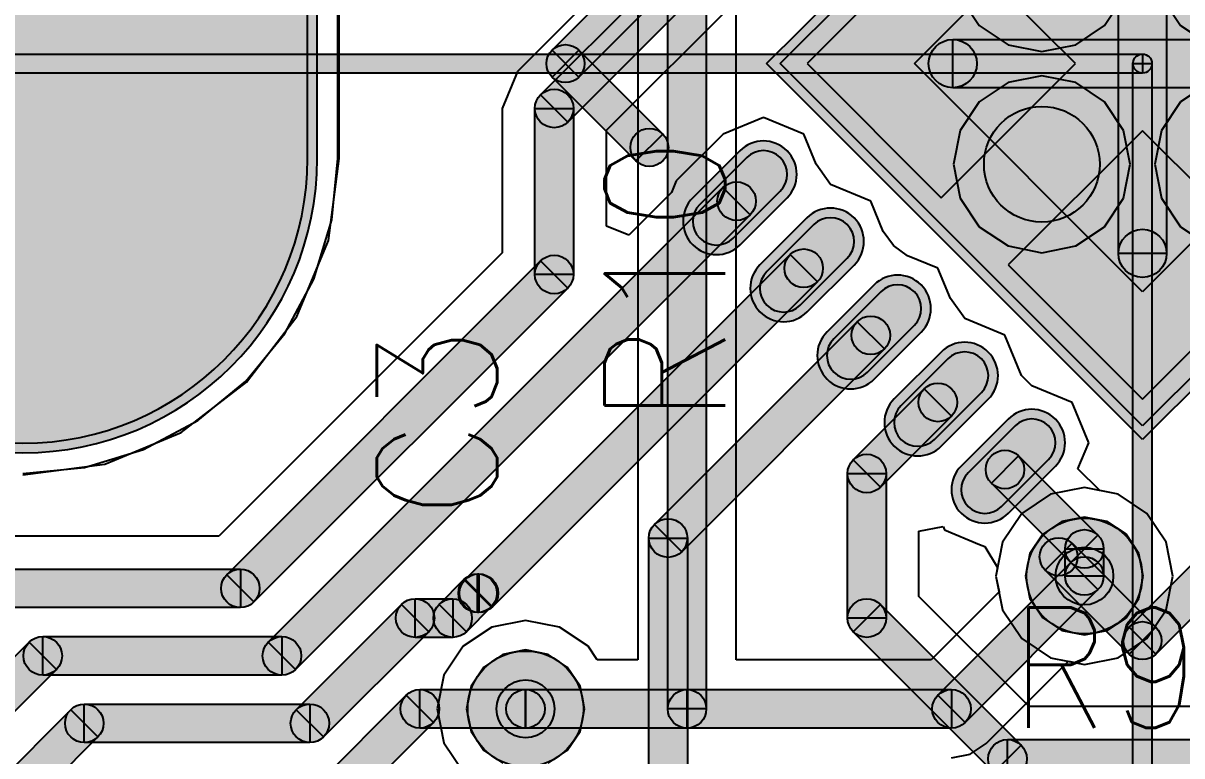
# Model space of a CAD drawing. Header units: millimetres. Extents: x -4 to 157, y -60 to 103.
# Drawn here: x 49.78 to 73.82, y 10.64 to 25.84 of the extents above; entities that cross this region are included whole.
import ezdxf

# ---------------------------------------------------------------- set-up
doc = ezdxf.new("R2010")
doc.units = ezdxf.units.MM
for name, color, linetype, true_color in [('BottomLayer', 5, 'Continuous', 0x0000ff), ('BottomOverlay', 7, 'Continuous', 0x999900), ('BottomPaste', 7, 'Continuous', 0x7f0000), ('BottomSolder', 6, 'Continuous', 0xff00ff), ('Mechanical18', 7, 'Continuous', 0x7f7f00), ('MidLayer1', 7, 'Continuous', 0x7f0000), ('MidLayer2', 7, 'Continuous', 0x3f7f00), ('MultiLayer', 7, 'Continuous', 0xc0c0c0), ('TopLayer', 1, 'Continuous', 0xff0000), ('TopSolder', 7, 'Continuous', 0x7f007f)]:
    doc.layers.add(name, color=color, linetype=linetype, true_color=true_color)
doc.styles.add('textstyle42', font='standard')
doc.styles.add('textstyle43', font='standard')
doc.styles.add('textstyle48', font='standard')

msp = doc.modelspace()

# ---------------------------------------------------------------- hatches: boundary and pattern name
at = {"layer": 'BottomLayer', "true_color": 0x0000ff}
h = msp.add_hatch(color=5, dxfattribs=at)
edge = h.paths.add_edge_path(flags=0)
edge.add_arc((49.772, 23.031), 5.906, 180, 360)
edge.add_line((55.677, 23.031), (55.677, 26.968))
edge.add_arc((49.772, 26.968), 5.906, 0, 180)
edge.add_line((43.866, 26.968), (43.866, 23.031))
for points in [[(80.516, 25), (73, 17.484), (65.484, 25), (73, 32.516)], [(61.078, 23.787), (60.512, 24.353), (64.296, 28.136), (64.862, 27.571)], [(61.195, 20.626), (60.395, 20.626), (60.395, 24.07), (61.195, 24.07)], [(55.429, 12.431), (54.863, 12.997), (64.296, 22.429), (64.862, 21.864)], [(59.513, 13.731), (58.947, 14.297), (65.688, 21.037), (66.254, 20.472)], [(54.566, 13.831), (54, 14.397), (60.512, 20.909), (61.078, 20.343)], [(63.44, 14.875), (62.875, 15.44), (67.08, 19.645), (67.645, 19.08)], [(67.562, 16.213), (66.997, 16.779), (68.472, 18.254), (69.037, 17.688)], [(69.864, 16.296), (70.429, 16.862), (72.077, 15.214), (71.511, 14.649)], [(67.68, 13.497), (66.88, 13.497), (66.88, 16.496), (67.68, 16.496)], [(63.557, 8.199), (62.757, 8.199), (62.757, 15.157), (63.557, 15.157)], [(72.194, 14.37), (71.394, 14.37), (71.394, 14.932), (72.194, 14.932)], [(49.321, 13.714), (49.321, 14.514), (54.283, 14.514), (54.283, 13.714)], [(58.972, 13.214), (58.406, 13.78), (58.923, 14.297), (59.489, 13.731)], [(59.206, 13.614), (59.206, 14.414), (59.23, 14.414), (59.23, 13.614)], [(56.009, 11.031), (55.443, 11.597), (57.626, 13.78), (58.192, 13.214)], [(57.909, 13.097), (57.909, 13.897), (58.689, 13.897), (58.689, 13.097)], [(66.997, 13.214), (67.562, 13.78), (70.482, 10.86), (69.916, 10.295)], [(47.667, 9.632), (47.101, 10.198), (49.9, 12.997), (50.466, 12.431)], [(50.183, 12.314), (50.183, 13.114), (55.146, 13.114), (55.146, 12.314)], [(55.861, 8.903), (55.295, 9.469), (57.723, 11.897), (58.289, 11.331)], [(58.006, 11.214), (58.006, 12.014), (60.2, 12.014), (60.2, 11.214)], [(49.267, 8.969), (48.701, 9.535), (50.763, 11.597), (51.329, 11.031)], [(51.046, 10.914), (51.046, 11.714), (55.726, 11.714), (55.726, 10.914)], [(70.199, 10.177), (70.199, 10.977), (80.464, 10.977), (80.464, 10.177)]]:
    msp.add_hatch(color=5, dxfattribs=at).paths.add_polyline_path(points, flags=0)
h = msp.add_hatch(color=5, dxfattribs=at)
edge = h.paths.add_edge_path(flags=0)
edge.add_arc((60.795, 24.07), 0.4, 0, 360)
h = msp.add_hatch(color=5, dxfattribs=at)
edge = h.paths.add_edge_path(flags=0)
edge.add_arc((60.795, 24.07), 0.4, 0, 360)
h = msp.add_hatch(color=5, dxfattribs=at)
edge = h.paths.add_edge_path(flags=0)
edge.add_arc((70.912, 22.912), 1.2, 0, 360)
h = msp.add_hatch(color=5, dxfattribs=at)
edge = h.paths.add_edge_path(flags=0)
edge.add_arc((65.136, 22.703), 0.492, 315, 495)
edge.add_line((64.788, 23.051), (63.813, 22.077))
edge.add_arc((64.161, 21.729), 0.492, 135, 315)
edge.add_line((64.509, 21.381), (65.484, 22.355))
h = msp.add_hatch(color=5, dxfattribs=at)
edge = h.paths.add_edge_path(flags=0)
edge.add_arc((64.579, 22.147), 0.4, 0, 360)
h = msp.add_hatch(color=5, dxfattribs=at)
edge = h.paths.add_edge_path(flags=0)
edge.add_arc((66.527, 21.311), 0.492, 315, 495)
edge.add_line((66.179, 21.659), (65.205, 20.685))
edge.add_arc((65.553, 20.337), 0.492, 135, 315)
edge.add_line((65.901, 19.989), (66.875, 20.963))
h = msp.add_hatch(color=5, dxfattribs=at)
edge = h.paths.add_edge_path(flags=0)
edge.add_arc((65.971, 20.755), 0.4, 0, 360)
h = msp.add_hatch(color=5, dxfattribs=at)
edge = h.paths.add_edge_path(flags=0)
edge.add_arc((60.795, 20.626), 0.4, 0, 360)
h = msp.add_hatch(color=5, dxfattribs=at)
edge = h.paths.add_edge_path(flags=0)
edge.add_arc((60.795, 20.626), 0.4, 0, 360)
h = msp.add_hatch(color=5, dxfattribs=at)
edge = h.paths.add_edge_path(flags=0)
edge.add_arc((67.919, 19.919), 0.492, 315, 495)
edge.add_line((67.571, 20.267), (66.597, 19.293))
edge.add_arc((66.945, 18.945), 0.492, 135, 315)
edge.add_line((67.293, 18.597), (68.267, 19.571))
h = msp.add_hatch(color=5, dxfattribs=at)
edge = h.paths.add_edge_path(flags=0)
edge.add_arc((67.363, 19.363), 0.4, 0, 360)
h = msp.add_hatch(color=5, dxfattribs=at)
edge = h.paths.add_edge_path(flags=0)
edge.add_arc((69.311, 18.527), 0.492, 315, 495)
edge.add_line((68.963, 18.875), (67.989, 17.901))
edge.add_arc((68.337, 17.553), 0.492, 135, 315)
edge.add_line((68.685, 17.205), (69.659, 18.18))
h = msp.add_hatch(color=5, dxfattribs=at)
edge = h.paths.add_edge_path(flags=0)
edge.add_arc((68.755, 17.971), 0.4, 0, 360)
h = msp.add_hatch(color=5, dxfattribs=at)
edge = h.paths.add_edge_path(flags=0)
edge.add_arc((70.703, 17.136), 0.492, 315, 495)
edge.add_line((70.355, 17.484), (69.381, 16.509))
edge.add_arc((69.729, 16.161), 0.492, 135, 315)
edge.add_line((70.077, 15.813), (71.051, 16.788))
h = msp.add_hatch(color=5, dxfattribs=at)
edge = h.paths.add_edge_path(flags=0)
edge.add_arc((67.28, 16.496), 0.4, 0, 360)
h = msp.add_hatch(color=5, dxfattribs=at)
edge = h.paths.add_edge_path(flags=0)
edge.add_arc((67.28, 16.496), 0.4, 0, 360)
h = msp.add_hatch(color=5, dxfattribs=at)
edge = h.paths.add_edge_path(flags=0)
edge.add_arc((70.147, 16.579), 0.4, 0, 360)
h = msp.add_hatch(color=5, dxfattribs=at)
edge = h.paths.add_edge_path(flags=0)
edge.add_arc((63.157, 15.157), 0.4, 0, 360)
h = msp.add_hatch(color=5, dxfattribs=at)
edge = h.paths.add_edge_path(flags=0)
edge.add_arc((63.157, 15.157), 0.4, 0, 360)
h = msp.add_hatch(color=5, dxfattribs=at)
edge = h.paths.add_edge_path(flags=0)
edge.add_arc((71.794, 14.37), 1.2, 0, 360)
h = msp.add_hatch(color=5, dxfattribs=at)
edge = h.paths.add_edge_path(flags=0)
edge.add_arc((71.794, 14.932), 0.4, 0, 360)
h = msp.add_hatch(color=5, dxfattribs=at)
edge = h.paths.add_edge_path(flags=0)
edge.add_arc((71.794, 14.932), 0.4, 0, 360)
h = msp.add_hatch(color=5, dxfattribs=at)
edge = h.paths.add_edge_path(flags=0)
edge.add_arc((71.794, 14.37), 0.4, 0, 360)
h = msp.add_hatch(color=5, dxfattribs=at)
edge = h.paths.add_edge_path(flags=0)
edge.add_arc((54.283, 14.114), 0.4, 0, 360)
h = msp.add_hatch(color=5, dxfattribs=at)
edge = h.paths.add_edge_path(flags=0)
edge.add_arc((54.283, 14.114), 0.4, 0, 360)
h = msp.add_hatch(color=5, dxfattribs=at)
edge = h.paths.add_edge_path(flags=0)
edge.add_arc((59.206, 14.014), 0.4, 0, 360)
h = msp.add_hatch(color=5, dxfattribs=at)
edge = h.paths.add_edge_path(flags=0)
edge.add_arc((59.206, 14.014), 0.4, 0, 360)
h = msp.add_hatch(color=5, dxfattribs=at)
edge = h.paths.add_edge_path(flags=0)
edge.add_arc((59.23, 14.014), 0.4, 0, 360)
h = msp.add_hatch(color=5, dxfattribs=at)
edge = h.paths.add_edge_path(flags=0)
edge.add_arc((59.23, 14.014), 0.4, 0, 360)
h = msp.add_hatch(color=5, dxfattribs=at)
edge = h.paths.add_edge_path(flags=0)
edge.add_arc((57.909, 13.497), 0.4, 0, 360)
h = msp.add_hatch(color=5, dxfattribs=at)
edge = h.paths.add_edge_path(flags=0)
edge.add_arc((57.909, 13.497), 0.4, 0, 360)
h = msp.add_hatch(color=5, dxfattribs=at)
edge = h.paths.add_edge_path(flags=0)
edge.add_arc((58.689, 13.497), 0.4, 0, 360)
h = msp.add_hatch(color=5, dxfattribs=at)
edge = h.paths.add_edge_path(flags=0)
edge.add_arc((58.689, 13.497), 0.4, 0, 360)
h = msp.add_hatch(color=5, dxfattribs=at)
edge = h.paths.add_edge_path(flags=0)
edge.add_arc((67.28, 13.497), 0.4, 0, 360)
h = msp.add_hatch(color=5, dxfattribs=at)
edge = h.paths.add_edge_path(flags=0)
edge.add_arc((67.28, 13.497), 0.4, 0, 360)
h = msp.add_hatch(color=5, dxfattribs=at)
edge = h.paths.add_edge_path(flags=0)
edge.add_arc((50.183, 12.714), 0.4, 0, 360)
h = msp.add_hatch(color=5, dxfattribs=at)
edge = h.paths.add_edge_path(flags=0)
edge.add_arc((50.183, 12.714), 0.4, 0, 360)
h = msp.add_hatch(color=5, dxfattribs=at)
edge = h.paths.add_edge_path(flags=0)
edge.add_arc((55.146, 12.714), 0.4, 0, 360)
h = msp.add_hatch(color=5, dxfattribs=at)
edge = h.paths.add_edge_path(flags=0)
edge.add_arc((55.146, 12.714), 0.4, 0, 360)
h = msp.add_hatch(color=5, dxfattribs=at)
edge = h.paths.add_edge_path(flags=0)
edge.add_arc((60.2, 11.614), 1.2, 0, 360)
h = msp.add_hatch(color=5, dxfattribs=at)
edge = h.paths.add_edge_path(flags=0)
edge.add_arc((58.006, 11.614), 0.4, 0, 360)
h = msp.add_hatch(color=5, dxfattribs=at)
edge = h.paths.add_edge_path(flags=0)
edge.add_arc((58.006, 11.614), 0.4, 0, 360)
h = msp.add_hatch(color=5, dxfattribs=at)
edge = h.paths.add_edge_path(flags=0)
edge.add_arc((60.2, 11.614), 0.4, 0, 360)
h = msp.add_hatch(color=5, dxfattribs=at)
edge = h.paths.add_edge_path(flags=0)
edge.add_arc((51.046, 11.314), 0.4, 0, 360)
h = msp.add_hatch(color=5, dxfattribs=at)
edge = h.paths.add_edge_path(flags=0)
edge.add_arc((51.046, 11.314), 0.4, 0, 360)
h = msp.add_hatch(color=5, dxfattribs=at)
edge = h.paths.add_edge_path(flags=0)
edge.add_arc((55.726, 11.314), 0.4, 0, 360)
h = msp.add_hatch(color=5, dxfattribs=at)
edge = h.paths.add_edge_path(flags=0)
edge.add_arc((55.726, 11.314), 0.4, 0, 360)
h = msp.add_hatch(color=5, dxfattribs=at)
edge = h.paths.add_edge_path(flags=0)
edge.add_arc((70.199, 10.577), 0.4, 0, 360)
h = msp.add_hatch(color=5, dxfattribs=at)
edge = h.paths.add_edge_path(flags=0)
edge.add_arc((70.199, 10.577), 0.4, 0, 360)
at = {"layer": 'BottomOverlay', "true_color": 0x999900}
for points in [[(61.308, 24.722), (60.751, 25.278), (62.491, 27.018), (63.048, 26.462)], [(60.751, 24.722), (61.308, 25.278), (63.048, 23.538), (62.491, 22.982)], [(70.982, 14.491), (71.538, 15.048), (73.278, 13.308), (72.722, 12.751)], [(73.278, 12.751), (72.722, 13.308), (74.462, 15.048), (75.018, 14.491)]]:
    msp.add_hatch(color=54, dxfattribs=at).paths.add_polyline_path(points, flags=0)
h = msp.add_hatch(color=54, dxfattribs=at)
edge = h.paths.add_edge_path(flags=0)
edge.add_arc((61.029, 25), 0.394, 0, 360)
h = msp.add_hatch(color=54, dxfattribs=at)
edge = h.paths.add_edge_path(flags=0)
edge.add_arc((61.029, 25), 0.394, 0, 360)
h = msp.add_hatch(color=54, dxfattribs=at)
edge = h.paths.add_edge_path(flags=0)
edge.add_arc((62.769, 23.26), 0.394, 0, 360)
h = msp.add_hatch(color=54, dxfattribs=at)
edge = h.paths.add_edge_path(flags=0)
edge.add_arc((71.26, 14.769), 0.394, 0, 360)
h = msp.add_hatch(color=54, dxfattribs=at)
edge = h.paths.add_edge_path(flags=0)
edge.add_arc((73, 13.029), 0.394, 0, 360)
h = msp.add_hatch(color=54, dxfattribs=at)
edge = h.paths.add_edge_path(flags=0)
edge.add_arc((73, 13.029), 0.394, 0, 360)
at = {"layer": 'BottomPaste', "true_color": 0x7f0000}
for points in [[(77.733, 25), (73, 20.267), (68.267, 25), (73, 29.733)], [(66.04, 25), (68.824, 22.216), (71.608, 25), (68.824, 27.784)], [(73, 18.041), (75.784, 20.824), (73, 23.608), (70.216, 20.824)]]:
    msp.add_hatch(color=16, dxfattribs=at).paths.add_polyline_path(points, flags=0)
h = msp.add_hatch(color=16, dxfattribs=at)
edge = h.paths.add_edge_path(flags=0)
edge.add_arc((65.136, 22.703), 0.492, 315, 495)
edge.add_line((64.788, 23.051), (63.813, 22.077))
edge.add_arc((64.161, 21.729), 0.492, 135, 315)
edge.add_line((64.509, 21.381), (65.484, 22.355))
h = msp.add_hatch(color=16, dxfattribs=at)
edge = h.paths.add_edge_path(flags=0)
edge.add_arc((66.527, 21.311), 0.492, 315, 495)
edge.add_line((66.179, 21.659), (65.205, 20.685))
edge.add_arc((65.553, 20.337), 0.492, 135, 315)
edge.add_line((65.901, 19.989), (66.875, 20.963))
h = msp.add_hatch(color=16, dxfattribs=at)
edge = h.paths.add_edge_path(flags=0)
edge.add_arc((67.919, 19.919), 0.492, 315, 495)
edge.add_line((67.571, 20.267), (66.597, 19.293))
edge.add_arc((66.945, 18.945), 0.492, 135, 315)
edge.add_line((67.293, 18.597), (68.267, 19.571))
h = msp.add_hatch(color=16, dxfattribs=at)
edge = h.paths.add_edge_path(flags=0)
edge.add_arc((69.311, 18.527), 0.492, 315, 495)
edge.add_line((68.963, 18.875), (67.989, 17.901))
edge.add_arc((68.337, 17.553), 0.492, 135, 315)
edge.add_line((68.685, 17.205), (69.659, 18.18))
h = msp.add_hatch(color=16, dxfattribs=at)
edge = h.paths.add_edge_path(flags=0)
edge.add_arc((70.703, 17.136), 0.492, 315, 495)
edge.add_line((70.355, 17.484), (69.381, 16.509))
edge.add_arc((69.729, 16.161), 0.492, 135, 315)
edge.add_line((70.077, 15.813), (71.051, 16.788))
at = {"layer": 'BottomSolder', "true_color": 0xff00ff}
h = msp.add_hatch(color=6, dxfattribs=at)
edge = h.paths.add_edge_path(flags=0)
edge.add_arc((49.772, 23.031), 6.106, 180, 360)
edge.add_line((55.877, 23.031), (55.877, 26.968))
edge.add_arc((49.772, 26.968), 6.106, 0, 180)
edge.add_line((43.666, 26.968), (43.666, 23.031))
msp.add_hatch(color=6, dxfattribs=at).paths.add_polyline_path([(80.799, 25), (73, 17.201), (65.201, 25), (73, 32.799)], flags=0)
h = msp.add_hatch(color=6, dxfattribs=at)
edge = h.paths.add_edge_path(flags=0)
edge.add_arc((65.136, 22.703), 0.692, 315, 495)
edge.add_line((64.646, 23.193), (63.672, 22.218))
edge.add_arc((64.161, 21.729), 0.692, 135, 315)
edge.add_line((64.651, 21.24), (65.625, 22.214))
h = msp.add_hatch(color=6, dxfattribs=at)
edge = h.paths.add_edge_path(flags=0)
edge.add_arc((66.527, 21.311), 0.692, 315, 495)
edge.add_line((66.038, 21.801), (65.064, 20.826))
edge.add_arc((65.553, 20.337), 0.692, 135, 315)
edge.add_line((66.043, 19.848), (67.017, 20.822))
h = msp.add_hatch(color=6, dxfattribs=at)
edge = h.paths.add_edge_path(flags=0)
edge.add_arc((67.919, 19.919), 0.692, 315, 495)
edge.add_line((67.43, 20.409), (66.456, 19.434))
edge.add_arc((66.945, 18.945), 0.692, 135, 315)
edge.add_line((67.434, 18.456), (68.409, 19.43))
h = msp.add_hatch(color=6, dxfattribs=at)
edge = h.paths.add_edge_path(flags=0)
edge.add_arc((69.311, 18.527), 0.692, 315, 495)
edge.add_line((68.822, 19.017), (67.848, 18.043))
edge.add_arc((68.337, 17.553), 0.692, 135, 315)
edge.add_line((68.826, 17.064), (69.801, 18.038))
h = msp.add_hatch(color=6, dxfattribs=at)
edge = h.paths.add_edge_path(flags=0)
edge.add_arc((70.703, 17.136), 0.692, 315, 495)
edge.add_line((70.214, 17.625), (69.24, 16.651))
edge.add_arc((69.729, 16.161), 0.692, 135, 315)
edge.add_line((70.218, 15.672), (71.193, 16.646))
at = {"layer": 'Mechanical18', "true_color": 0x7f7f00}
for points in [[(73.5, 21.063), (72.5, 21.063), (72.5, 28.937), (73.5, 28.937)], [(69.063, 24.5), (69.063, 25.5), (76.937, 25.5), (76.937, 24.5)], [(10.583, 24.803), (10.583, 25.197), (73, 25.197), (73, 24.803)], [(73.197, -37.811), (72.803, -37.811), (72.803, 25), (73.197, 25)]]:
    msp.add_hatch(color=56, dxfattribs=at).paths.add_polyline_path(points, flags=0)
h = msp.add_hatch(color=56, dxfattribs=at)
edge = h.paths.add_edge_path(flags=0)
edge.add_arc((69.063, 25), 0.5, 0, 360)
h = msp.add_hatch(color=56, dxfattribs=at)
edge = h.paths.add_edge_path(flags=0)
edge.add_arc((73, 25), 0.197, 0, 360)
h = msp.add_hatch(color=56, dxfattribs=at)
edge = h.paths.add_edge_path(flags=0)
edge.add_arc((73, 25), 0.197, 0, 360)
h = msp.add_hatch(color=56, dxfattribs=at)
edge = h.paths.add_edge_path(flags=0)
edge.add_arc((73, 21.063), 0.5, 0, 360)
at = {"layer": 'MidLayer1', "true_color": 0x7f0000}
h = msp.add_hatch(color=16, dxfattribs=at)
edge = h.paths.add_edge_path(flags=0)
edge.add_arc((49.772, 23.031), 5.906, 180, 360)
edge.add_line((55.677, 23.031), (55.677, 26.968))
edge.add_arc((49.772, 26.968), 5.906, 0, 180)
edge.add_line((43.866, 26.968), (43.866, 23.031))
h = msp.add_hatch(color=16, dxfattribs=at)
edge = h.paths.add_edge_path(flags=0)
edge.add_arc((70.912, 22.912), 1.2, 0, 360)
h = msp.add_hatch(color=16, dxfattribs=at)
edge = h.paths.add_edge_path(flags=0)
edge.add_arc((71.794, 14.37), 0.6, 0, 360)
h = msp.add_hatch(color=16, dxfattribs=at)
edge = h.paths.add_edge_path(flags=0)
edge.add_arc((60.2, 11.614), 0.6, 0, 360)
at = {"layer": 'MidLayer2', "true_color": 0x3f7f00}
h = msp.add_hatch(color=76, dxfattribs=at)
edge = h.paths.add_edge_path(flags=0)
edge.add_arc((49.772, 23.031), 5.906, 180, 360)
edge.add_line((55.677, 23.031), (55.677, 26.968))
edge.add_arc((49.772, 26.968), 5.906, 0, 180)
edge.add_line((43.866, 26.968), (43.866, 23.031))
h = msp.add_hatch(color=76, dxfattribs=at)
edge = h.paths.add_edge_path(flags=0)
edge.add_arc((70.912, 22.912), 1.2, 0, 360)
h = msp.add_hatch(color=76, dxfattribs=at)
edge = h.paths.add_edge_path(flags=0)
edge.add_arc((71.794, 14.37), 0.6, 0, 360)
h = msp.add_hatch(color=76, dxfattribs=at)
edge = h.paths.add_edge_path(flags=0)
edge.add_arc((60.2, 11.614), 0.6, 0, 360)
at = {"layer": 'MultiLayer', "true_color": 0xc0c0c0}
h = msp.add_hatch(color=9, dxfattribs=at)
edge = h.paths.add_edge_path(flags=0)
edge.add_arc((49.772, 23.031), 5.906, 180, 360)
edge.add_line((55.677, 23.031), (55.677, 26.968))
edge.add_arc((49.772, 26.968), 5.906, 0, 180)
edge.add_line((43.866, 26.968), (43.866, 23.031))
at = {"layer": 'TopLayer', "true_color": 0xff0000}
for points in [[(63.951, 11.614), (63.151, 11.614), (63.151, 42.4), (63.951, 42.4)], [(69.321, 11.331), (68.755, 11.897), (71.511, 14.653), (72.077, 14.087)], [(60.2, 11.214), (60.2, 12.014), (63.551, 12.014), (63.551, 11.214)], [(63.551, 11.214), (63.551, 12.014), (69.038, 12.014), (69.038, 11.214)]]:
    msp.add_hatch(color=1, dxfattribs=at).paths.add_polyline_path(points, flags=0)
h = msp.add_hatch(color=1, dxfattribs=at)
edge = h.paths.add_edge_path(flags=0)
edge.add_arc((49.772, 23.031), 5.906, 180, 360)
edge.add_line((55.677, 23.031), (55.677, 26.968))
edge.add_arc((49.772, 26.968), 5.906, 0, 180)
edge.add_line((43.866, 26.968), (43.866, 23.031))
h = msp.add_hatch(color=1, dxfattribs=at)
edge = h.paths.add_edge_path(flags=0)
edge.add_arc((70.912, 22.912), 1.2, 0, 360)
h = msp.add_hatch(color=1, dxfattribs=at)
edge = h.paths.add_edge_path(flags=0)
edge.add_arc((71.794, 14.37), 1.2, 0, 360)
h = msp.add_hatch(color=1, dxfattribs=at)
edge = h.paths.add_edge_path(flags=0)
edge.add_arc((71.794, 14.37), 0.4, 0, 360)
h = msp.add_hatch(color=1, dxfattribs=at)
edge = h.paths.add_edge_path(flags=0)
edge.add_arc((60.2, 11.614), 1.2, 0, 360)
h = msp.add_hatch(color=1, dxfattribs=at)
edge = h.paths.add_edge_path(flags=0)
edge.add_arc((60.2, 11.614), 0.4, 0, 360)
h = msp.add_hatch(color=1, dxfattribs=at)
edge = h.paths.add_edge_path(flags=0)
edge.add_arc((63.551, 11.614), 0.4, 0, 360)
h = msp.add_hatch(color=1, dxfattribs=at)
edge = h.paths.add_edge_path(flags=0)
edge.add_arc((63.551, 11.614), 0.4, 0, 360)
h = msp.add_hatch(color=1, dxfattribs=at)
edge = h.paths.add_edge_path(flags=0)
edge.add_arc((63.551, 11.614), 0.4, 0, 360)
h = msp.add_hatch(color=1, dxfattribs=at)
edge = h.paths.add_edge_path(flags=0)
edge.add_arc((69.038, 11.614), 0.4, 0, 360)
h = msp.add_hatch(color=1, dxfattribs=at)
edge = h.paths.add_edge_path(flags=0)
edge.add_arc((69.038, 11.614), 0.4, 0, 360)
at = {"layer": 'TopSolder', "true_color": 0x7f007f}
h = msp.add_hatch(color=216, dxfattribs=at)
edge = h.paths.add_edge_path(flags=0)
edge.add_arc((49.772, 23.031), 6.106, 180, 360)
edge.add_line((55.877, 23.031), (55.877, 26.968))
edge.add_arc((49.772, 26.968), 6.106, 0, 180)
edge.add_line((43.666, 26.968), (43.666, 23.031))

# ---------------------------------------------------------------- linework, layer by layer
at = {"layer": 'BottomLayer', "color": 5, "true_color": 0x0000ff}
for p, q in [((65.484, 25), (73, 32.516)), ((60.512, 24.353), (64.296, 28.136)), ((64.862, 27.571), (61.078, 23.787)), ((55.677, 23.031), (55.677, 26.968)), ((73, 17.484), (65.484, 25)), ((80.516, 25), (73, 17.484)), ((61.078, 23.787), (60.512, 24.353)), ((60.395, 20.626), (60.395, 24.07)), ((60.395, 24.07), (61.195, 24.07)), ((61.195, 24.07), (61.195, 20.626)), ((64.788, 23.051), (63.813, 22.077)), ((54.863, 12.997), (64.296, 22.429)), ((64.296, 22.429), (64.862, 21.864)), ((64.509, 21.381), (65.484, 22.355)), ((64.862, 21.864), (55.429, 12.431)), ((66.179, 21.659), (65.205, 20.685)), ((58.947, 14.297), (65.688, 21.037)), ((65.688, 21.037), (66.254, 20.472)), ((65.901, 19.989), (66.875, 20.963)), ((54, 14.397), (60.512, 20.909)), ((60.512, 20.909), (61.078, 20.343)), ((66.254, 20.472), (59.513, 13.731)), ((61.195, 20.626), (60.395, 20.626)), ((61.078, 20.343), (54.566, 13.831)), ((67.571, 20.267), (66.597, 19.293)), ((62.875, 15.44), (67.08, 19.645)), ((67.08, 19.645), (67.645, 19.08)), ((67.293, 18.597), (68.267, 19.571)), ((67.645, 19.08), (63.44, 14.875)), ((68.963, 18.875), (67.989, 17.901)), ((66.997, 16.779), (68.472, 18.254)), ((68.472, 18.254), (69.037, 17.688)), ((68.685, 17.205), (69.659, 18.18)), ((69.037, 17.688), (67.562, 16.213)), ((70.355, 17.484), (69.381, 16.509)), ((69.864, 16.296), (70.429, 16.862)), ((70.429, 16.862), (72.077, 15.214)), ((67.562, 16.213), (66.997, 16.779)), ((70.077, 15.813), (71.051, 16.788)), ((66.88, 13.497), (66.88, 16.496)), ((66.88, 16.496), (67.68, 16.496)), ((67.68, 16.496), (67.68, 13.497)), ((71.511, 14.649), (69.864, 16.296)), ((63.44, 14.875), (62.875, 15.44)), ((62.757, 8.199), (62.757, 15.157)), ((62.757, 15.157), (63.557, 15.157)), ((63.557, 15.157), (63.557, 8.199)), ((72.077, 15.214), (71.511, 14.649)), ((71.394, 14.37), (71.394, 14.932)), ((71.394, 14.932), (72.194, 14.932)), ((72.194, 14.932), (72.194, 14.37)), ((49.321, 14.514), (54.283, 14.514)), ((54.283, 14.514), (54.283, 13.714)), ((54.566, 13.831), (54, 14.397)), ((58.406, 13.78), (58.923, 14.297)), ((58.923, 14.297), (59.489, 13.731)), ((59.513, 13.731), (58.947, 14.297)), ((59.206, 13.614), (59.206, 14.414)), ((59.206, 14.414), (59.23, 14.414)), ((59.23, 14.414), (59.23, 13.614)), ((72.194, 14.37), (71.394, 14.37)), ((54.283, 13.714), (49.321, 13.714)), ((55.443, 11.597), (57.626, 13.78)), ((57.626, 13.78), (58.192, 13.214)), ((57.909, 13.097), (57.909, 13.897)), ((57.909, 13.897), (58.689, 13.897)), ((58.972, 13.214), (58.406, 13.78)), ((58.689, 13.897), (58.689, 13.097)), ((59.489, 13.731), (58.972, 13.214)), ((66.997, 13.214), (67.562, 13.78)), ((67.562, 13.78), (70.482, 10.86)), ((59.23, 13.614), (59.206, 13.614)), ((67.68, 13.497), (66.88, 13.497)), ((47.101, 10.198), (49.9, 12.997)), ((49.9, 12.997), (50.466, 12.431)), ((50.183, 12.314), (50.183, 13.114)), ((50.183, 13.114), (55.146, 13.114)), ((55.429, 12.431), (54.863, 12.997)), ((55.146, 13.114), (55.146, 12.314)), ((58.192, 13.214), (56.009, 11.031)), ((58.689, 13.097), (57.909, 13.097)), ((69.916, 10.295), (66.997, 13.214)), ((50.466, 12.431), (47.667, 9.632)), ((55.146, 12.314), (50.183, 12.314)), ((55.295, 9.469), (57.723, 11.897)), ((57.723, 11.897), (58.289, 11.331)), ((58.006, 11.214), (58.006, 12.014)), ((58.006, 12.014), (60.2, 12.014)), ((60.2, 12.014), (60.2, 11.214)), ((48.701, 9.535), (50.763, 11.597)), ((50.763, 11.597), (51.329, 11.031)), ((51.046, 10.914), (51.046, 11.714)), ((51.046, 11.714), (55.726, 11.714)), ((56.009, 11.031), (55.443, 11.597)), ((55.726, 11.714), (55.726, 10.914)), ((58.289, 11.331), (55.861, 8.903)), ((60.2, 11.214), (58.006, 11.214)), ((51.329, 11.031), (49.267, 8.969)), ((55.726, 10.914), (51.046, 10.914)), ((70.482, 10.86), (69.916, 10.295)), ((70.199, 10.177), (70.199, 10.977)), ((70.199, 10.977), (80.464, 10.977))]:
    msp.add_line(p, q, dxfattribs=at)
at = {"layer": 'BottomLayer'}
for p, q in [((63.122, 27.927), (60.03, 24.835)), ((56.333, 23.031), (56.333, 26.968)), ((61.878, 23.622), (64.595, 26.339)), ((60.03, 24.835), (59.713, 24.07)), ((59.713, 24.07), (59.713, 24.07)), ((59.713, 24.07), (59.713, 21.074)), ((65.136, 23.885), (64.3, 23.539)), ((65.971, 23.539), (65.136, 23.885)), ((61.878, 21.629), (61.878, 23.622)), ((64.3, 23.539), (63.325, 22.565)), ((66.231, 22.912), (65.971, 23.539)), ((56.11, 21.333), (56.333, 23.031)), ((66.527, 22.493), (66.231, 22.912)), ((63.325, 22.565), (63.226, 22.324)), ((67.363, 22.147), (66.527, 22.493)), ((63.226, 22.324), (62.34, 21.438)), ((67.623, 21.52), (67.363, 22.147)), ((62.34, 21.438), (61.878, 21.629)), ((67.832, 21.224), (67.623, 21.52)), ((55.454, 19.751), (56.11, 21.333)), ((68.128, 21.015), (67.832, 21.224)), ((59.713, 21.074), (53.835, 15.196)), ((68.755, 20.755), (68.128, 21.015)), ((69.015, 20.128), (68.755, 20.755)), ((69.311, 19.71), (69.015, 20.128)), ((54.411, 18.392), (55.454, 19.751)), ((70.147, 19.363), (69.311, 19.71)), ((70.493, 18.527), (70.147, 19.363)), ((70.703, 18.318), (70.493, 18.527)), ((53.052, 17.349), (54.411, 18.392)), ((71.539, 17.971), (70.703, 18.318)), ((71.885, 17.136), (71.539, 17.971)), ((51.47, 16.693), (53.052, 17.349)), ((71.661, 16.595), (71.885, 17.136)), ((49.772, 16.47), (51.47, 16.693)), ((72.114, 16.142), (71.661, 16.595)), ((72.496, 16.066), (72.114, 16.142)), ((73.091, 15.668), (72.496, 16.066)), ((73.489, 15.072), (73.091, 15.668)), ((68.362, 15.301), (68.862, 15.4)), ((68.862, 15.4), (68.893, 15.325)), ((53.835, 15.196), (49.321, 15.196)), ((68.362, 13.945), (68.362, 15.301)), ((68.893, 15.325), (69.618, 15.025)), ((69.618, 15.025), (69.729, 14.979)), ((69.729, 14.979), (69.994, 14.548)), ((73.629, 14.37), (73.489, 15.072)), ((69.994, 14.548), (69.958, 14.37)), ((69.958, 14.37), (70.098, 13.668)), ((73.489, 13.668), (73.629, 14.37)), ((70.648, 11.66), (68.362, 13.945)), ((70.098, 13.668), (70.496, 13.072)), ((73.091, 13.072), (73.489, 13.668)), ((70.496, 13.072), (71.091, 12.675)), ((72.496, 12.675), (73.091, 13.072)), ((71.091, 12.675), (71.794, 12.535)), ((71.794, 12.535), (72.496, 12.675)), ((80.464, 11.66), (70.648, 11.66))]:
    msp.add_line(p, q, dxfattribs=at)
for centre in [(60.795, 24.07), (60.795, 24.07), (64.579, 22.147), (65.971, 20.755), (60.795, 20.626), (60.795, 20.626), (67.363, 19.363), (68.755, 17.971), (67.28, 16.496), (67.28, 16.496), (70.147, 16.579), (63.157, 15.157), (63.157, 15.157), (71.794, 14.932), (71.794, 14.932), (71.794, 14.37), (54.283, 14.114), (54.283, 14.114), (59.206, 14.014), (59.206, 14.014), (59.23, 14.014), (59.23, 14.014), (57.909, 13.497), (57.909, 13.497), (58.689, 13.497), (58.689, 13.497), (67.28, 13.497), (67.28, 13.497), (50.183, 12.714), (50.183, 12.714), (55.146, 12.714), (55.146, 12.714), (58.006, 11.614), (58.006, 11.614), (60.2, 11.614), (51.046, 11.314), (51.046, 11.314), (55.726, 11.314), (55.726, 11.314), (70.199, 10.577), (70.199, 10.577)]:
    msp.add_circle(centre, 0.4, dxfattribs=at)
at = {"layer": 'BottomLayer', "color": 5, "true_color": 0x0000ff}
for centre in [(70.912, 22.912), (71.794, 14.37), (60.2, 11.614)]:
    msp.add_circle(centre, 1.2, dxfattribs=at)
for centre, radius, start, end in [((65.136, 22.703), 0.492, 315, 135), ((49.772, 23.031), 5.906, 180, 0), ((64.161, 21.729), 0.492, 135, 315), ((66.527, 21.311), 0.492, 315, 135), ((65.553, 20.337), 0.492, 135, 315), ((67.919, 19.919), 0.492, 315, 135), ((66.945, 18.945), 0.492, 135, 315), ((69.311, 18.527), 0.492, 315, 135), ((68.337, 17.553), 0.492, 135, 315), ((70.703, 17.136), 0.492, 315, 135), ((69.729, 16.161), 0.492, 135, 315)]:
    msp.add_arc(centre, radius, start, end, dxfattribs=at)
at = {"layer": 'BottomOverlay', "color": 54, "true_color": 0x999900}
for p, q in [((60.751, 25.278), (62.491, 27.018)), ((63.048, 26.462), (61.308, 24.722)), ((61.308, 24.722), (60.751, 25.278)), ((60.751, 24.722), (61.308, 25.278)), ((61.308, 25.278), (63.048, 23.538)), ((62.491, 22.982), (60.751, 24.722)), ((63.048, 23.538), (62.491, 22.982)), ((70.982, 14.491), (71.538, 15.048)), ((71.538, 15.048), (73.278, 13.308)), ((72.722, 13.308), (74.462, 15.048)), ((72.722, 12.751), (70.982, 14.491)), ((75.018, 14.491), (73.278, 12.751)), ((73.278, 13.308), (72.722, 12.751)), ((73.278, 12.751), (72.722, 13.308))]:
    msp.add_line(p, q, dxfattribs=at)
at = {"layer": 'BottomOverlay'}
for centre in [(61.029, 25), (61.029, 25), (62.769, 23.26), (71.26, 14.769), (73, 13.029), (73, 13.029)]:
    msp.add_circle(centre, 0.394, dxfattribs=at)
at = {"layer": 'BottomPaste', "color": 16, "true_color": 0x7f0000}
for p, q in [((68.267, 25), (73, 29.733)), ((68.824, 27.784), (66.04, 25)), ((71.608, 25), (68.824, 27.784)), ((66.04, 25), (68.824, 22.216)), ((73, 20.267), (68.267, 25)), ((68.824, 22.216), (71.608, 25)), ((77.733, 25), (73, 20.267)), ((73, 23.608), (70.216, 20.824)), ((75.784, 20.824), (73, 23.608)), ((64.788, 23.051), (63.813, 22.077)), ((64.509, 21.381), (65.484, 22.355)), ((66.179, 21.659), (65.205, 20.685)), ((65.901, 19.989), (66.875, 20.963)), ((70.216, 20.824), (73, 18.041)), ((73, 18.041), (75.784, 20.824)), ((67.571, 20.267), (66.597, 19.293)), ((67.293, 18.597), (68.267, 19.571)), ((68.963, 18.875), (67.989, 17.901)), ((68.685, 17.205), (69.659, 18.18)), ((70.355, 17.484), (69.381, 16.509)), ((70.077, 15.813), (71.051, 16.788))]:
    msp.add_line(p, q, dxfattribs=at)
for centre, start, end in [((65.136, 22.703), 315, 135), ((64.161, 21.729), 135, 315), ((66.527, 21.311), 315, 135), ((65.553, 20.337), 135, 315), ((67.919, 19.919), 315, 135), ((66.945, 18.945), 135, 315), ((69.311, 18.527), 315, 135), ((68.337, 17.553), 135, 315), ((70.703, 17.136), 315, 135), ((69.729, 16.161), 135, 315)]:
    msp.add_arc(centre, 0.492, start, end, dxfattribs=at)
at = {"layer": 'BottomSolder', "color": 6, "true_color": 0xff00ff}
for p, q in [((65.201, 25), (73, 32.799)), ((55.877, 23.031), (55.877, 26.968)), ((73, 17.201), (65.201, 25)), ((80.799, 25), (73, 17.201)), ((64.646, 23.193), (63.672, 22.218)), ((64.651, 21.24), (65.625, 22.214)), ((66.038, 21.801), (65.064, 20.826)), ((66.043, 19.848), (67.017, 20.822)), ((67.43, 20.409), (66.456, 19.434)), ((67.434, 18.456), (68.409, 19.43)), ((68.822, 19.017), (67.848, 18.043)), ((68.826, 17.064), (69.801, 18.038)), ((70.214, 17.625), (69.24, 16.651)), ((70.218, 15.672), (71.193, 16.646))]:
    msp.add_line(p, q, dxfattribs=at)
for centre, radius, start, end in [((65.136, 22.703), 0.692, 315, 135), ((49.772, 23.031), 6.106, 180, 0), ((64.161, 21.729), 0.692, 135, 315), ((66.527, 21.311), 0.692, 315, 135), ((65.553, 20.337), 0.692, 135, 315), ((67.919, 19.919), 0.692, 315, 135), ((66.945, 18.945), 0.692, 135, 315), ((69.311, 18.527), 0.692, 315, 135), ((68.337, 17.553), 0.692, 135, 315), ((70.703, 17.136), 0.692, 315, 135), ((69.729, 16.161), 0.692, 135, 315)]:
    msp.add_arc(centre, radius, start, end, dxfattribs=at)
at = {"layer": 'Mechanical18', "color": 56, "true_color": 0x7f7f00}
for p, q in [((72.5, 21.063), (72.5, 28.937)), ((73.5, 28.937), (73.5, 21.063)), ((69.063, 24.5), (69.063, 25.5)), ((69.063, 25.5), (76.937, 25.5)), ((10.583, 25.197), (73, 25.197)), ((73, 25.197), (73, 24.803)), ((73, 24.803), (10.583, 24.803)), ((72.803, -37.811), (72.803, 25)), ((72.803, 25), (73.197, 25)), ((73.197, 25), (73.197, -37.811)), ((76.937, 24.5), (69.063, 24.5)), ((73.5, 21.063), (72.5, 21.063))]:
    msp.add_line(p, q, dxfattribs=at)
at = {"layer": 'Mechanical18'}
for centre, radius in [((69.063, 25), 0.5), ((73, 25), 0.197), ((73, 25), 0.197), ((73, 21.063), 0.5)]:
    msp.add_circle(centre, radius, dxfattribs=at)
at = {"layer": 'MidLayer1', "color": 16, "true_color": 0x7f0000}
msp.add_line((55.677, 23.031), (55.677, 26.968), dxfattribs=at)
at = {"layer": 'MidLayer1'}
for p, q in [((56.309, 23.031), (56.309, 26.968)), ((56.183, 21.756), (56.309, 23.031)), ((55.811, 20.53), (56.183, 21.756)), ((55.207, 19.4), (55.811, 20.53)), ((54.394, 18.409), (55.207, 19.4)), ((53.403, 17.596), (54.394, 18.409)), ((52.273, 16.992), (53.403, 17.596)), ((51.047, 16.62), (52.273, 16.992)), ((49.772, 16.495), (51.047, 16.62)), ((71.325, 15.5), (70.929, 15.235)), ((71.794, 15.594), (71.325, 15.5)), ((72.262, 15.5), (71.794, 15.594)), ((72.659, 15.235), (72.262, 15.5)), ((70.929, 15.235), (70.663, 14.838)), ((72.924, 14.838), (72.659, 15.235)), ((70.663, 14.838), (70.57, 14.37)), ((73.017, 14.37), (72.924, 14.838)), ((70.57, 14.37), (70.663, 13.902)), ((72.924, 13.902), (73.017, 14.37)), ((70.663, 13.902), (70.929, 13.505)), ((72.659, 13.505), (72.924, 13.902)), ((70.929, 13.505), (71.325, 13.24)), ((72.262, 13.24), (72.659, 13.505)), ((71.325, 13.24), (71.794, 13.147)), ((71.794, 13.147), (72.262, 13.24)), ((59.732, 12.745), (59.335, 12.479)), ((60.2, 12.838), (59.732, 12.745)), ((60.669, 12.745), (60.2, 12.838)), ((61.065, 12.479), (60.669, 12.745)), ((59.335, 12.479), (59.07, 12.082)), ((61.331, 12.082), (61.065, 12.479)), ((59.07, 12.082), (58.977, 11.614)), ((61.424, 11.614), (61.331, 12.082)), ((58.977, 11.614), (59.07, 11.146)), ((61.331, 11.146), (61.424, 11.614)), ((59.07, 11.146), (59.335, 10.749)), ((61.065, 10.749), (61.331, 11.146)), ((59.335, 10.749), (59.732, 10.484)), ((60.669, 10.484), (61.065, 10.749))]:
    msp.add_line(p, q, dxfattribs=at)
at = {"layer": 'MidLayer1', "color": 16, "true_color": 0x7f0000}
for centre, radius in [((70.912, 22.912), 1.2), ((71.794, 14.37), 0.6), ((60.2, 11.614), 0.6)]:
    msp.add_circle(centre, radius, dxfattribs=at)
msp.add_arc((49.772, 23.031), 5.906, 180, 0, dxfattribs=at)
at = {"layer": 'MidLayer2', "color": 76, "true_color": 0x3f7f00}
msp.add_line((55.677, 23.031), (55.677, 26.968), dxfattribs=at)
at = {"layer": 'MidLayer2'}
for p, q in [((56.309, 23.031), (56.309, 26.968)), ((69.217, 26.386), (69.614, 25.79)), ((72.21, 25.79), (72.608, 26.386)), ((73.392, 26.386), (73.79, 25.79)), ((69.614, 25.79), (70.21, 25.392)), ((71.614, 25.392), (72.21, 25.79)), ((73.79, 25.79), (74.386, 25.392)), ((70.21, 25.392), (70.912, 25.253)), ((70.912, 25.253), (71.614, 25.392)), ((70.21, 24.608), (69.614, 24.21)), ((70.912, 24.747), (70.21, 24.608)), ((71.614, 24.608), (70.912, 24.747)), ((72.21, 24.21), (71.614, 24.608)), ((74.386, 24.608), (73.79, 24.21)), ((69.614, 24.21), (69.217, 23.614)), ((72.608, 23.614), (72.21, 24.21)), ((73.79, 24.21), (73.392, 23.614)), ((69.217, 23.614), (69.077, 22.912)), ((72.747, 22.912), (72.608, 23.614)), ((73.392, 23.614), (73.253, 22.912)), ((56.183, 21.756), (56.309, 23.031)), ((69.077, 22.912), (69.217, 22.21)), ((72.608, 22.21), (72.747, 22.912)), ((73.253, 22.912), (73.392, 22.21)), ((69.217, 22.21), (69.614, 21.614)), ((72.21, 21.614), (72.608, 22.21)), ((73.392, 22.21), (73.79, 21.614)), ((55.811, 20.53), (56.183, 21.756)), ((69.614, 21.614), (70.21, 21.217)), ((71.614, 21.217), (72.21, 21.614)), ((73.79, 21.614), (74.386, 21.217)), ((70.21, 21.217), (70.912, 21.077)), ((70.912, 21.077), (71.614, 21.217)), ((55.207, 19.4), (55.811, 20.53)), ((54.394, 18.409), (55.207, 19.4)), ((53.403, 17.596), (54.394, 18.409)), ((52.273, 16.992), (53.403, 17.596)), ((51.047, 16.62), (52.273, 16.992)), ((49.772, 16.495), (51.047, 16.62)), ((71.325, 15.5), (70.929, 15.235)), ((71.794, 15.594), (71.325, 15.5)), ((72.262, 15.5), (71.794, 15.594)), ((72.659, 15.235), (72.262, 15.5)), ((70.929, 15.235), (70.663, 14.838)), ((72.924, 14.838), (72.659, 15.235)), ((70.663, 14.838), (70.57, 14.37)), ((73.017, 14.37), (72.924, 14.838)), ((70.57, 14.37), (70.663, 13.902)), ((72.924, 13.902), (73.017, 14.37)), ((70.663, 13.902), (70.929, 13.505)), ((72.659, 13.505), (72.924, 13.902)), ((70.929, 13.505), (71.325, 13.24)), ((72.262, 13.24), (72.659, 13.505)), ((71.325, 13.24), (71.794, 13.147)), ((71.794, 13.147), (72.262, 13.24)), ((59.732, 12.745), (59.335, 12.479)), ((60.2, 12.838), (59.732, 12.745)), ((60.669, 12.745), (60.2, 12.838)), ((61.065, 12.479), (60.669, 12.745)), ((59.335, 12.479), (59.07, 12.082)), ((61.331, 12.082), (61.065, 12.479)), ((59.07, 12.082), (58.977, 11.614)), ((61.424, 11.614), (61.331, 12.082)), ((58.977, 11.614), (59.07, 11.146)), ((61.331, 11.146), (61.424, 11.614)), ((59.07, 11.146), (59.335, 10.749)), ((61.065, 10.749), (61.331, 11.146)), ((59.335, 10.749), (59.732, 10.484)), ((60.669, 10.484), (61.065, 10.749))]:
    msp.add_line(p, q, dxfattribs=at)
at = {"layer": 'MidLayer2', "color": 76, "true_color": 0x3f7f00}
for centre, radius in [((70.912, 22.912), 1.2), ((71.794, 14.37), 0.6), ((60.2, 11.614), 0.6)]:
    msp.add_circle(centre, radius, dxfattribs=at)
msp.add_arc((49.772, 23.031), 5.906, 180, 0, dxfattribs=at)
at = {"layer": 'MultiLayer', "color": 9, "true_color": 0xc0c0c0}
msp.add_line((55.677, 23.031), (55.677, 26.968), dxfattribs=at)
msp.add_arc((49.772, 23.031), 5.906, 180, 0, dxfattribs=at)
at = {"layer": 'TopLayer'}
for p, q in [((62.532, 42.4), (62.532, 12.634)), ((64.571, 12.634), (64.571, 41.978)), ((56.309, 23.031), (56.309, 26.968)), ((56.183, 21.756), (56.309, 23.031)), ((55.811, 20.53), (56.183, 21.756)), ((55.207, 19.4), (55.811, 20.53)), ((54.394, 18.409), (55.207, 19.4)), ((53.403, 17.596), (54.394, 18.409)), ((52.273, 16.992), (53.403, 17.596)), ((51.047, 16.62), (52.273, 16.992)), ((49.772, 16.495), (51.047, 16.62)), ((71.794, 16.205), (71.091, 16.066)), ((72.496, 16.066), (71.794, 16.205)), ((71.091, 16.066), (70.496, 15.668)), ((73.091, 15.668), (72.496, 16.066)), ((70.496, 15.668), (70.098, 15.072)), ((73.489, 15.072), (73.091, 15.668)), ((70.098, 15.072), (69.958, 14.37)), ((73.629, 14.37), (73.489, 15.072)), ((69.958, 14.37), (70.024, 14.042)), ((73.489, 13.668), (73.629, 14.37)), ((70.024, 14.042), (68.615, 12.634)), ((73.091, 13.072), (73.489, 13.668)), ((59.498, 13.31), (58.903, 12.912)), ((60.2, 13.449), (59.498, 13.31)), ((60.903, 13.31), (60.2, 13.449)), ((61.498, 12.912), (60.903, 13.31)), ((72.496, 12.675), (73.091, 13.072)), ((58.903, 12.912), (58.505, 12.316)), ((61.684, 12.634), (61.498, 12.912)), ((62.532, 12.634), (61.684, 12.634)), ((68.615, 12.634), (64.571, 12.634)), ((69.759, 10.893), (71.466, 12.6)), ((71.466, 12.6), (71.794, 12.535)), ((71.794, 12.535), (72.496, 12.675)), ((58.505, 12.316), (58.365, 11.614)), ((58.365, 11.614), (58.505, 10.912)), ((58.505, 10.912), (58.903, 10.316)), ((69.428, 10.672), (69.759, 10.893)), ((69.038, 10.595), (69.428, 10.672))]:
    msp.add_line(p, q, dxfattribs=at)
at = {"layer": 'TopLayer', "color": 1, "true_color": 0xff0000}
for p, q in [((63.151, 11.614), (63.151, 42.4)), ((63.951, 42.4), (63.951, 11.614)), ((55.677, 23.031), (55.677, 26.968)), ((68.755, 11.897), (71.511, 14.653)), ((71.511, 14.653), (72.077, 14.087)), ((72.077, 14.087), (69.321, 11.331)), ((60.2, 11.214), (60.2, 12.014)), ((60.2, 12.014), (63.551, 12.014)), ((63.551, 12.014), (63.551, 11.214)), ((63.551, 11.214), (63.551, 12.014)), ((63.551, 12.014), (69.038, 12.014)), ((69.321, 11.331), (68.755, 11.897)), ((69.038, 12.014), (69.038, 11.214)), ((63.951, 11.614), (63.151, 11.614)), ((63.551, 11.214), (60.2, 11.214)), ((69.038, 11.214), (63.551, 11.214))]:
    msp.add_line(p, q, dxfattribs=at)
for centre in [(70.912, 22.912), (71.794, 14.37), (60.2, 11.614)]:
    msp.add_circle(centre, 1.2, dxfattribs=at)
at = {"layer": 'TopLayer'}
for centre in [(71.794, 14.37), (60.2, 11.614), (63.551, 11.614), (63.551, 11.614), (63.551, 11.614), (69.038, 11.614), (69.038, 11.614)]:
    msp.add_circle(centre, 0.4, dxfattribs=at)
at = {"layer": 'TopLayer', "color": 1, "true_color": 0xff0000}
msp.add_arc((49.772, 23.031), 5.906, 180, 0, dxfattribs=at)
at = {"layer": 'TopSolder', "color": 216, "true_color": 0x7f007f}
msp.add_line((55.877, 23.031), (55.877, 26.968), dxfattribs=at)
msp.add_arc((49.772, 23.031), 6.106, 180, 0, dxfattribs=at)

# ---------------------------------------------------------------- texts
at = {"layer": 'BottomOverlay'}
for s, style, p in [('R10', 'textstyle42', (64.339, 17.52)), ('C3', 'textstyle48', (59.614, 15.551))]:
    msp.add_text(s, height=2.5, rotation=90, dxfattribs=dict(at, style=style)).set_placement(p)
at = {"layer": 'BottomOverlay', "style": 'textstyle43'}
msp.add_text('R9', height=2.5, dxfattribs=at).set_placement((70.244, 11.22))

doc.saveas('drawing.dxf')
